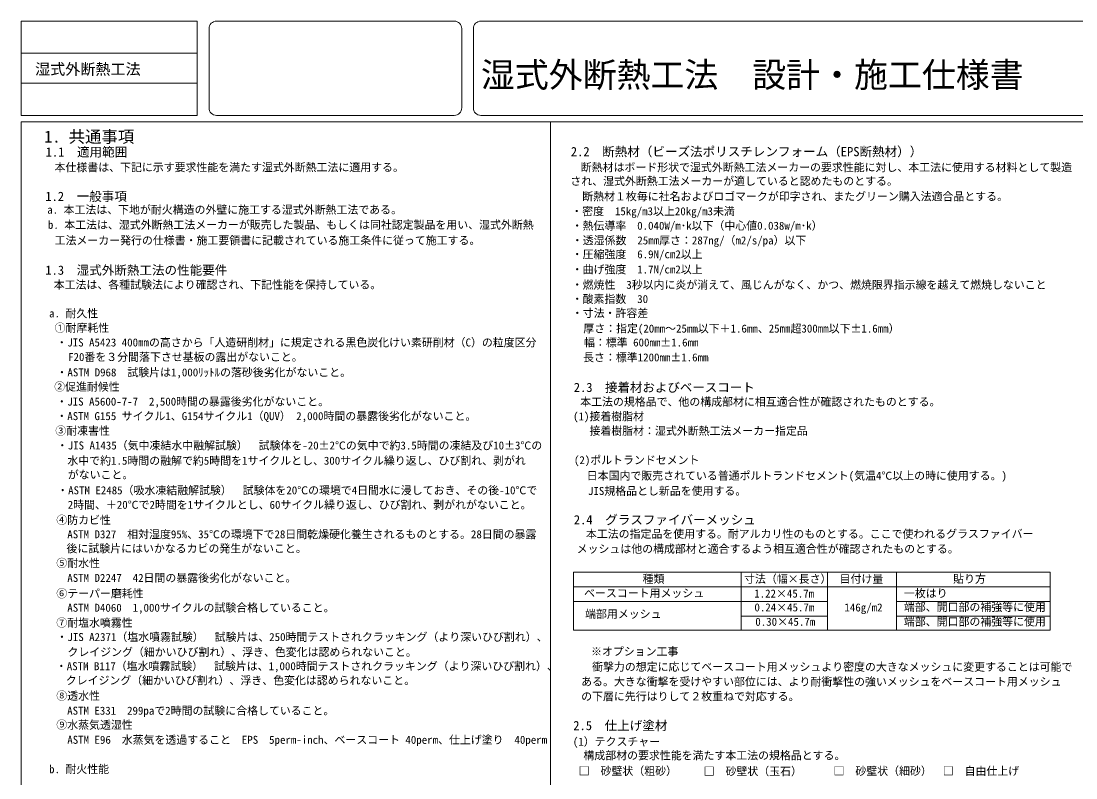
# Model space of a CAD drawing. Units: millimetres on the paper. Extents: x -160 to 123, y -85 to 110.
# Drawn here: x -147 to -11.8, y 12.6 to 109.6 of the extents above; entities that cross this region are included whole.
import ezdxf
from ezdxf.enums import TextEntityAlignment as Align

# ---------------------------------------------------------------- set-up
doc = ezdxf.new("R2010")
doc.units = ezdxf.units.MM
doc.layers.add('0-0_0', color=7, linetype='Continuous', lineweight=18)
doc.styles.add('ＭＳ ゴシック', font='')
doc.styles.get('ＭＳ ゴシック').set_extended_font_data('MS Gothic')

msp = doc.modelspace()

# ---------------------------------------------------------------- linework, layer by layer
at = {"layer": '0-0_0', "color": 5}
for p, q in [((-124.451, 97.548), (-124.451, 109.627)), ((-121.974, 109.627), (-91.505, 109.627)), ((-88.084, 109.627), (121.609, 109.627)), ((-122.941, 98.514), (-122.941, 108.661)), ((-90.539, 98.514), (-90.539, 108.661)), ((-89.051, 98.514), (-89.051, 108.661)), ((-147.031, 105.52), (-124.451, 105.52)), ((-147.031, 101.655), (-124.451, 101.655)), ((-124.451, 97.548), (-147.031, 97.548)), ((-91.505, 97.548), (-121.974, 97.548)), ((121.609, 97.548), (-88.084, 97.548)), ((-147.031, -63.829), (-147.031, 96.729)), ((-147.031, 96.729), (122.576, 96.729)), ((-147.031, -67.6), (-147.031, 94.844))]:
    msp.add_line(p, q, dxfattribs=at)
at = {"layer": '0-0_0'}
msp.add_line((-79.146, 96.729), (-79.146, -67.6), dxfattribs=at)
at = {"layer": '0-0_0', "color": 3}
for p, q in [((-54.736, 39.01), (-54.736, 31.553)), ((-43.629, 39.01), (-43.629, 31.553)), ((-34.8, 39.01), (-34.8, 31.553)), ((-76.204, 35.239), (-76.204, 37.125)), ((-76.204, 31.553), (-76.204, 35.239)), ((-76.204, 35.239), (-43.629, 35.239)), ((-43.629, 35.239), (-76.204, 35.239)), ((-34.8, 35.239), (-15.084, 35.239)), ((-15.084, 35.239), (-34.8, 35.239)), ((-15.084, 35.239), (-15.084, 31.553))]:
    msp.add_line(p, q, dxfattribs=at)
at = {"layer": '0-0_0', "color": 5}
msp.add_lwpolyline([(-147.031, 97.548), (-147.031, 109.627), (-124.451, 109.627)], dxfattribs=at)
at = {"layer": '0-0_0', "color": 3}
msp.add_lwpolyline([(-76.204, 39.01), (-15.084, 39.01), (-15.084, 37.125), (-76.204, 37.125)], close=True, dxfattribs=at)
for points in [[(-76.204, 37.125), (-15.084, 37.125), (-15.084, 35.239)], [(-43.629, 35.239), (-76.204, 35.239), (-43.629, 35.239)], [(-34.8, 35.239), (-15.084, 35.239), (-34.8, 35.239)], [(-54.736, 33.354), (-43.629, 33.354), (-54.736, 33.354)], [(-34.8, 33.354), (-15.084, 33.354), (-34.8, 33.354)], [(-15.084, 31.553), (-76.204, 31.553), (-15.084, 31.553)]]:
    msp.add_lwpolyline(points, dxfattribs=at)
at = {"layer": '0-0_0', "color": 5}
for centre, start, end in [((-121.974, 108.661), 90, 180), ((-91.505, 108.661), 0, 90), ((-88.084, 108.661), 90, 180), ((-121.974, 98.514), 180, 270), ((-91.505, 98.514), 270, 0), ((-88.084, 98.514), 180, 270)]:
    msp.add_arc(centre, 0.966, start, end, dxfattribs=at)

# ---------------------------------------------------------------- texts
at = {"layer": '0-0_0', "style": 'ＭＳ ゴシック'}
for s, height, p in [('湿式外断熱工法', 1.417, (-145.236, 102.336)), ('湿式外断熱工法\u3000設計・施工仕様書', 3.188, (-88.084, 100.194)), ('1. 共通事項', 1.54, (-144.07, 93.587)), ('1.1\u3000適用範囲', 1.18, (-143.884, 91.907)), ('2.2\u3000断熱材（ビーズ法ポリスチレンフォーム（EPS断熱材））', 1.18, (-76.552, 91.958)), ('本仕様書は、下記に示す要求性能を満たす湿式外断熱工法に適用する。', 1.026, (-142.742, 90.066)), ('断熱材はボード形状で湿式外断熱工法メーカーの要求性能に対し、本工法に使用する材料として製造', 1.026, (-75.274, 90.065)), ('され、湿式外断熱工法メーカーが適していると認めたものとする。', 1.026, (-76.613, 88.297)), ('1.2\u3000一般事項', 1.18, (-143.928, 86.225)), ('断熱材１枚毎に社名およびロゴマークが印字され、またグリーン購入法適合品とする。', 1.026, (-75.091, 86.334)), ('a. 本工法は、下地が耐火構造の外壁に施工する湿式外断熱工法である。', 1.026, (-143.68, 84.631)), ('・密度\u300015kg/m3以上20kg/m3未満 ', 1.026, (-76.5, 84.43)), ('b. 本工法は、湿式外断熱工法メーカーが販売した製品、もしくは同社認定製品を用い、湿式外断熱', 1.026, (-143.591, 82.696)), ('・熱伝導率\u30000.040W/m･k以下（中心値0.038w/m･k）\u3000', 1.026, (-76.443, 82.579)), ('工法メーカー発行の仕様書・施工要領書に記載されている施工条件に従って施工する。', 1.026, (-142.733, 80.696)), ('・透湿係数\u300025㎜厚さ：287ng/（m2/s/pa）以下', 1.026, (-76.426, 80.695)), ('・圧縮強度\u30006.9N/㎝2以上', 1.026, (-76.44, 78.917)), ('1.3\u3000湿式外断熱工法の性能要件', 1.18, (-143.928, 76.761)), ('・曲げ強度\u30001.7N/cm2以上', 1.026, (-76.44, 76.972)), ('本工法は、各種試験法により確認され、下記性能を保持している。', 1.026, (-142.848, 75.017)), ('・燃焼性\u30003秒以内に炎が消えて、風じんがなく、かつ、燃焼限界指示線を越えて燃焼しないこと', 1.026, (-76.44, 75.006)), ('・酸素指数\u300030', 1.026, (-76.44, 73.181)), ('a. 耐久性', 1.026, (-143.443, 71.34)), ('・寸法・許容差', 1.026, (-76.426, 71.378)), ('①耐摩耗性', 1.026, (-142.731, 69.479)), ('厚さ：指定(20mm～25mm以下＋1.6mm、25㎜超300㎜以下±1.6㎜）', 1.026, (-74.955, 69.395)), ('・JIS A5423 400㎜の高さから「人造研削材」に規定される黒色炭化けい素研削材（C）の粒度区分', 1.026, (-142.51, 67.612)), ('幅：標準 600mm±1.6mm', 1.026, (-74.866, 67.612)), ('F20番を３分間落下させ基板の露出がないこと。', 1.026, (-141.007, 65.752)), ('長さ：標準1200mm±1.6mm', 1.026, (-74.98, 65.701)), ('・ASTM D968\u3000試験片は1,000ﾘｯﾄﾙの落砂後劣化がないこと。', 1.026, (-142.492, 63.778)), ('②促進耐候性', 1.026, (-142.786, 61.939)), ('2.3\u3000接着材およびベースコート', 1.173, (-76.169, 61.737)), ('・JIS A5600-7-7\u30002,500時間の暴露後劣化がないこと。', 1.026, (-142.51, 60.033)), ('本工法の規格品で、他の構成部材に相互適合性が確認されたものとする。', 1.026, (-75.352, 60.007)), ('・ASTM G155 サイクル1、G154サイクル1（QUV） 2,000時間の暴露後劣化がないこと。', 1.026, (-142.51, 58.172)), ('(1)接着樹脂材', 1.026, (-76.265, 58.145)), ('③耐凍害性\u3000', 1.026, (-142.647, 56.289)), ('接着樹脂材：湿式外断熱工法メーカー指定品', 1.026, (-74.166, 56.283)), ('・JIS A1435（気中凍結水中融解試験）\u3000試験体を-20±2℃の気中で約3.5時間の凍結及び10±3℃の', 1.026, (-142.451, 54.411)), ('水中で約1.5時間の融解で約5時間を1サイクルとし、300サイクル繰り返し、ひび割れ、剥がれ', 1.026, (-141.095, 52.46)), ('(2)ポルトランドセメント', 1.026, (-76.153, 52.532)), ('がないこと。', 1.026, (-141.043, 50.663)), ('日本国内で販売されている普通ポルトランドセメント(気温4℃以上の時に使用する。)', 1.026, (-74.516, 50.535)), ('・ASTM E2485（吸水凍結融解試験）\u3000試験体を20℃の環境で4日間水に浸しておき、その後-10℃で', 1.026, (-142.399, 48.662)), ('JIS規格品とし新品を使用する。', 1.026, (-74.356, 48.578)), ('2時間、＋20℃で2時間を1サイクルとし、60サイクル繰り返し、ひび割れ、剥がれがないこと。', 1.026, (-141.057, 46.808)), ('④防カビ性', 1.026, (-142.517, 44.852)), ('2.4\u3000グラスファイバーメッシュ', 1.18, (-76.169, 44.765)), ('ASTM D327\u3000相対湿度95%、35℃の環境下で28日間乾燥硬化養生されるものとする。28日間の暴露', 1.026, (-141.108, 43.025)), ('本工法の指定品を使用する。耐アルカリ性のものとする。ここで使われるグラスファイバー', 1.026, (-74.62, 43.073)), ('   後に試験片にはいかなるカビの発生がないこと。', 1.026, (-143.299, 41.207)), ('メッシュは他の構成部材と適合するよう相互適合性が確認されたものとする。', 1.026, (-75.807, 41.155)), ('⑤耐水性', 1.026, (-142.517, 39.32)), ('ASTM D2247\u300042日間の暴露後劣化がないこと。', 1.026, (-141.108, 37.434)), ('種類', 1.026, (-67.363, 37.306)), ('寸法（幅×長さ）', 1.026, (-54.349, 37.306)), ('目付け量', 1.026, (-42.098, 37.306)), ('貼り方', 1.026, (-27.537, 37.306)), ('⑥テーパー磨耗性', 1.026, (-142.517, 35.431)), ('\u3000ベースコート用メッシュ', 1.026, (-76.257, 35.481)), ('1.22×45.7m', 1.026, (-53.043, 35.425)), ('一枚はり', 1.026, (-33.851, 35.456)), ('端部、開口部の補強等に使用', 1.026, (-33.851, 33.698)), ('ASTM D4060\u30001,000サイクルの試験合格していること。', 1.026, (-141.108, 33.612)), ('\u3000端部用メッシュ', 1.026, (-76.129, 32.808)), ('0.24×45.7m', 1.026, (-53.016, 33.656)), ('146g/m2', 1.026, (-41.477, 33.647)), ('⑦耐塩水噴霧性', 1.026, (-142.517, 31.685)), ('0.30×45.7m', 1.026, (-52.905, 31.813)), ('端部、開口部の補強等に使用', 1.026, (-33.851, 31.831)), ('・JIS A2371（塩水噴霧試験）\u3000試験片は、250時間テストされクラッキング（より深いひび割れ）、', 1.026, (-142.495, 29.857)), ('クレイジング（細かいひび割れ）、浮き、色変化は認められないこと。', 1.026, (-141.087, 27.929)), ('※オプション工事', 1.026, (-73.961, 28.004)), ('・ASTM B117（塩水噴霧試験）\u3000試験片は、1,000時間テストされクラッキング（より深いひび割れ）、', 1.026, (-142.575, 26.118)), ('\u3000衝撃力の想定に応じてベースコート用メッシュより密度の大きなメッシュに変更することは可能で', 1.026, (-75.23, 26.032)), ('クレイジング（細かいひび割れ）、浮き、色変化は認められないこと。', 1.026, (-141.305, 24.295)), ('ある。大きな衝撃を受けやすい部位には、より耐衝撃性の強いメッシュをベースコート用メッシュ', 1.026, (-75.23, 24.132)), ('⑧透水性', 1.026, (-142.517, 22.32)), ('の下層に先行はりして２枚重ねで対応する。', 1.026, (-75.23, 22.247)), ('ASTM E331\u3000299paで2時間の試験に合格していること。', 1.026, (-141.126, 20.415)), ('⑨水蒸気透湿性', 1.026, (-142.517, 18.598)), ('2.5\u3000仕上げ塗材', 1.18, (-76.243, 18.383)), ('ASTM E96\u3000水蒸気を透過すること\u3000EPS\u30005perm-inch、ベースコート 40perm、仕上げ塗り\u300040perm\u3000', 1.026, (-141.108, 16.681)), ('(1）テクスチャー', 1.026, (-76.298, 16.443)), ('構成部材の要求性能を満たす本工法の規格品とする。', 1.026, (-74.938, 14.681)), ('b. 耐火性能', 1.026, (-143.443, 12.918)), ('□\u3000砂壁状（粗砂）', 1.026, (-75.543, 12.682)), ('□\u3000砂壁状（玉石）', 1.026, (-59.522, 12.647)), ('□\u3000砂壁状（細砂）', 1.026, (-42.873, 12.682)), ('□\u3000自由仕上げ', 1.026, (-28.875, 12.682))]:
    msp.add_text(s, height=height, dxfattribs=at).set_placement(p, align=Align.BOTTOM_LEFT)

doc.saveas('drawing.dxf')
